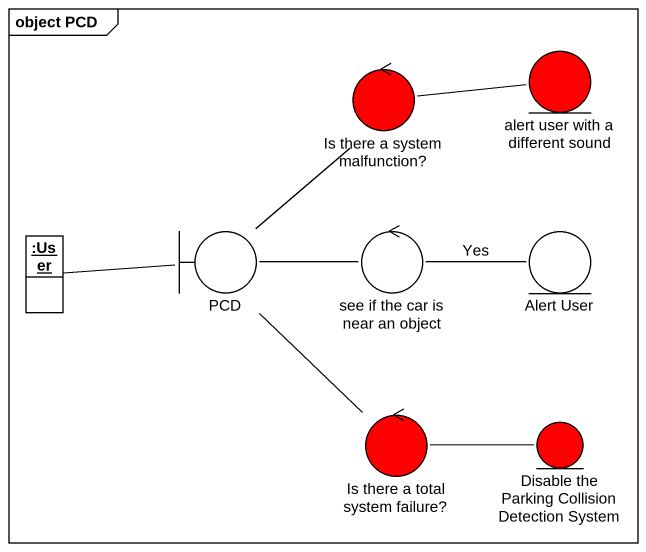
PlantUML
@startuml
mainframe object PCD
allowmixing
hide circle
hide empty members
control "Is there a system malfunction?" as Is_there_a_system #FF0000
entity "alert user with a different sound" as alert_user_with_a_different #FF0000
object ":User" as User
boundary PCD
control "see if the car is near an object" as see_if_the_car_is_near_an
entity "Alert User" as Alert_User
control "Is there a total system failure?" as Is_there_a_total_system #FF0000
entity "Disable the Parking Collision Detection System" as Disable_the_Parking #FF0000
Is_there_a_system -right- alert_user_with_a_different
User -right- PCD
PCD -up- Is_there_a_system
PCD -right- see_if_the_car_is_near_an
PCD -- Is_there_a_total_system
see_if_the_car_is_near_an -right- Alert_User : Yes
Is_there_a_total_system -right- Disable_the_Parking
@enduml
